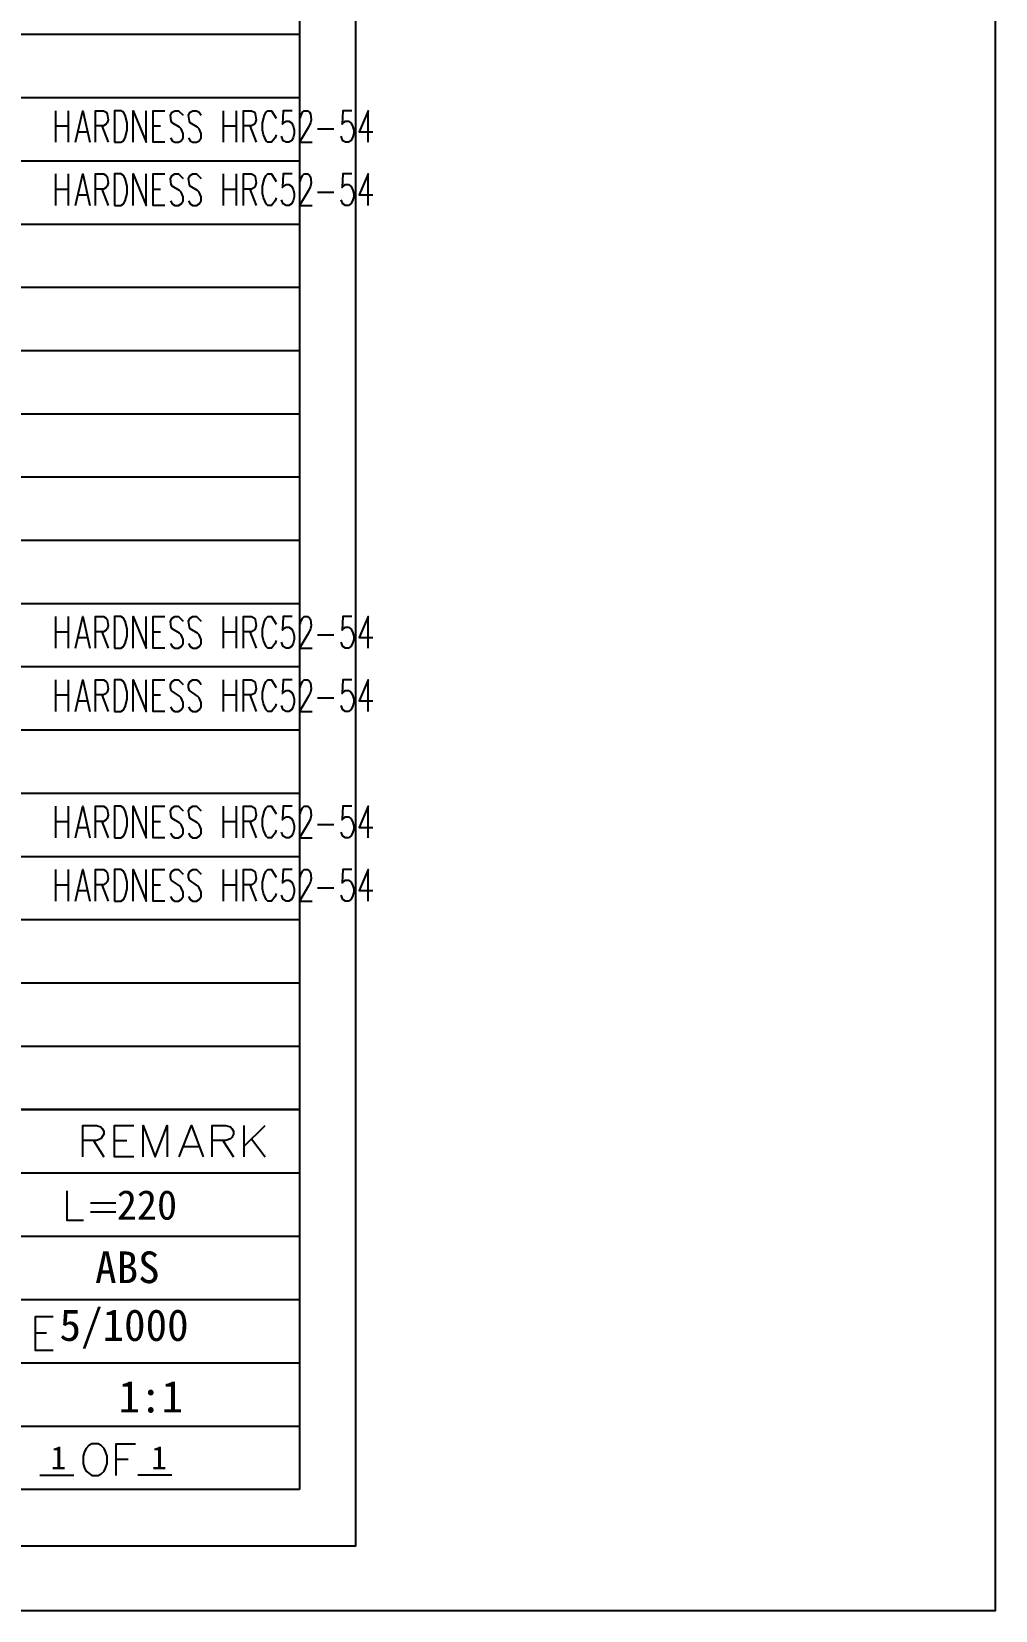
# Model space of a CAD drawing. Header units: inches. Extents: x 0 to 325, y 148 to 354.
# Drawn here: x 294.35 to 324.53, y 147.95 to 197.36 of the extents above; entities that cross this region are included whole.
import ezdxf

# ---------------------------------------------------------------- set-up
doc = ezdxf.new("R2010")
doc.units = ezdxf.units.IN
doc.header["$MEASUREMENT"] = 0
doc.styles.add('PDF SimSun', font='simsun.ttc')

# ---------------------------------------------------------------- blocks, each defined once
blk = doc.blocks.new('AHH1270-500010_3')
at = {"transparency": 33554687}
for points in [[(0.118, 147.946), (324.53, 147.946), (324.53, 353.813), (0.118, 353.813), (0.118, 147.946)], [(19.615, 149.968), (304.507, 149.968), (304.507, 351.791), (19.615, 351.791), (19.615, 149.968)], [(24.781, 350.024), (302.736, 350.024), (302.736, 151.735)], [(295.105, 193.897), (295.105, 194.886)], [(295.504, 193.897), (295.504, 194.886)], [(295.73, 193.897), (295.957, 194.886), (296.178, 193.897)], [(296.35, 193.897), (296.35, 194.886), (296.606, 194.886), (296.69, 194.836), (296.714, 194.792), (296.749, 194.605), (296.714, 194.502), (296.69, 194.462), (296.606, 194.413), (296.35, 194.413)], [(296.945, 193.897), (297.142, 193.897), (297.231, 193.946), (297.285, 194.039), (297.339, 194.275), (297.339, 194.502), (297.285, 194.743), (297.231, 194.836), (297.142, 194.886), (296.945, 194.886), (296.945, 193.897)], [(297.536, 193.897), (297.536, 194.886), (297.934, 193.897), (297.934, 194.886)], [(298.525, 193.897), (298.161, 193.897), (298.161, 194.886), (298.525, 194.886)], [(298.697, 194.039), (298.751, 193.946), (298.84, 193.897), (298.953, 193.897), (299.036, 193.946), (299.095, 194.039), (299.095, 194.172), (299.036, 194.32), (298.982, 194.369), (298.751, 194.502), (298.726, 194.556), (298.697, 194.743), (298.751, 194.836), (298.84, 194.886), (298.953, 194.886), (299.095, 194.743)], [(299.263, 194.039), (299.317, 193.946), (299.405, 193.897), (299.518, 193.897), (299.602, 193.946), (299.656, 194.039), (299.656, 194.172), (299.602, 194.32), (299.548, 194.369), (299.317, 194.502), (299.292, 194.556), (299.263, 194.743), (299.317, 194.836), (299.405, 194.886), (299.518, 194.886), (299.602, 194.836), (299.656, 194.743)], [(300.365, 193.897), (300.365, 194.886)], [(300.763, 193.897), (300.763, 194.886)], [(300.989, 193.897), (300.989, 194.886), (301.24, 194.886), (301.329, 194.836), (301.354, 194.792), (301.383, 194.605), (301.354, 194.502), (301.329, 194.462), (301.24, 194.413), (300.989, 194.413)], [(302.008, 194.133), (301.978, 194.039), (301.865, 193.897), (301.747, 193.897), (301.693, 193.946), (301.614, 194.133), (301.58, 194.275), (301.58, 194.502), (301.639, 194.743), (301.693, 194.836), (301.747, 194.886), (301.865, 194.886), (302.008, 194.649)], [(302.515, 194.886), (302.229, 194.886), (302.205, 194.462), (302.229, 194.502), (302.318, 194.556), (302.401, 194.556), (302.485, 194.502), (302.539, 194.413), (302.569, 194.275), (302.569, 194.172), (302.539, 194.039), (302.485, 193.946), (302.401, 193.897), (302.318, 193.897), (302.229, 193.946), (302.175, 194.084)], [(302.77, 194.649), (302.77, 194.699), (302.829, 194.836), (302.884, 194.886), (302.992, 194.886), (303.051, 194.836), (303.08, 194.792), (303.105, 194.605), (303.08, 194.502), (303.026, 194.369), (302.741, 193.897), (303.134, 193.897)], [(304.379, 194.886), (304.099, 194.886), (304.074, 194.462), (304.099, 194.502), (304.182, 194.556), (304.271, 194.556), (304.35, 194.502), (304.404, 194.413), (304.438, 194.275), (304.438, 194.172), (304.404, 194.039), (304.35, 193.946), (304.271, 193.897), (304.182, 193.897), (304.099, 193.946), (304.04, 194.084)], [(304.891, 193.897), (304.891, 194.886), (304.605, 194.226), (305.033, 194.226)], [(295.105, 194.413), (295.504, 194.413)], [(295.814, 194.226), (296.094, 194.226)], [(296.547, 194.413), (296.749, 193.897)], [(298.161, 194.413), (298.387, 194.413)], [(300.365, 194.413), (300.763, 194.413)], [(301.186, 194.413), (301.383, 193.897)], [(303.307, 194.32), (303.813, 194.32)], [(295.105, 191.919), (295.105, 192.908)], [(295.504, 191.919), (295.504, 192.908)], [(295.73, 191.919), (295.957, 192.908), (296.178, 191.919)], [(296.35, 191.919), (296.35, 192.908), (296.606, 192.908), (296.69, 192.854), (296.714, 192.814), (296.749, 192.627), (296.714, 192.524), (296.69, 192.485), (296.606, 192.431), (296.35, 192.431)], [(296.945, 191.919), (297.142, 191.919), (297.231, 191.968), (297.285, 192.062), (297.339, 192.298), (297.339, 192.524), (297.285, 192.76), (297.231, 192.854), (297.142, 192.908), (296.945, 192.908), (296.945, 191.919)], [(297.536, 191.919), (297.536, 192.908), (297.934, 191.919), (297.934, 192.908)], [(298.525, 191.919), (298.161, 191.919), (298.161, 192.908), (298.525, 192.908)], [(298.697, 192.062), (298.751, 191.968), (298.84, 191.919), (298.953, 191.919), (299.036, 191.968), (299.095, 192.062), (299.095, 192.194), (299.036, 192.337), (298.982, 192.391), (298.751, 192.524), (298.726, 192.578), (298.697, 192.76), (298.751, 192.854), (298.84, 192.908), (298.953, 192.908), (299.095, 192.76)], [(299.263, 192.062), (299.317, 191.968), (299.405, 191.919), (299.518, 191.919), (299.602, 191.968), (299.656, 192.062), (299.656, 192.194), (299.602, 192.337), (299.548, 192.391), (299.317, 192.524), (299.292, 192.578), (299.263, 192.76), (299.317, 192.854), (299.405, 192.908), (299.518, 192.908), (299.656, 192.76)], [(300.365, 191.919), (300.365, 192.908)], [(300.763, 191.919), (300.763, 192.908)], [(300.989, 191.919), (300.989, 192.908), (301.24, 192.908), (301.329, 192.854), (301.354, 192.814), (301.383, 192.627), (301.354, 192.524), (301.329, 192.485), (301.24, 192.431), (300.989, 192.431)], [(302.008, 192.155), (301.978, 192.062), (301.865, 191.919), (301.747, 191.919), (301.693, 191.968), (301.614, 192.155), (301.58, 192.298), (301.58, 192.524), (301.639, 192.76), (301.693, 192.854), (301.747, 192.908), (301.865, 192.908), (302.008, 192.672)], [(302.515, 192.908), (302.229, 192.908), (302.205, 192.485), (302.229, 192.524), (302.318, 192.578), (302.401, 192.578), (302.485, 192.524), (302.539, 192.431), (302.569, 192.298), (302.569, 192.194), (302.539, 192.062), (302.485, 191.968), (302.401, 191.919), (302.318, 191.919), (302.229, 191.968), (302.175, 192.101)], [(302.77, 192.672), (302.77, 192.721), (302.829, 192.854), (302.884, 192.908), (302.992, 192.908), (303.051, 192.854), (303.08, 192.814), (303.105, 192.627), (303.08, 192.524), (303.026, 192.391), (302.741, 191.919), (303.134, 191.919)], [(304.379, 192.908), (304.099, 192.908), (304.074, 192.485), (304.099, 192.524), (304.182, 192.578), (304.271, 192.578), (304.35, 192.524), (304.404, 192.431), (304.438, 192.298), (304.438, 192.194), (304.404, 192.062), (304.35, 191.968), (304.271, 191.919), (304.182, 191.919), (304.099, 191.968), (304.04, 192.101)], [(304.891, 191.919), (304.891, 192.908), (304.605, 192.249), (305.033, 192.249)], [(295.105, 192.431), (295.504, 192.431)], [(295.814, 192.249), (296.094, 192.249)], [(296.547, 192.431), (296.749, 191.919)], [(298.161, 192.431), (298.387, 192.431)], [(300.365, 192.431), (300.763, 192.431)], [(301.186, 192.431), (301.383, 191.919)], [(303.307, 192.337), (303.813, 192.337)], [(295.105, 178.065), (295.105, 179.054)], [(295.504, 178.065), (295.504, 179.054)], [(295.73, 178.065), (295.957, 179.054), (296.178, 178.065)], [(296.35, 178.065), (296.35, 179.054), (296.606, 179.054), (296.69, 179), (296.714, 178.96), (296.749, 178.773), (296.714, 178.67), (296.69, 178.631), (296.606, 178.577), (296.35, 178.577)], [(296.945, 178.065), (297.142, 178.065), (297.231, 178.114), (297.285, 178.208), (297.339, 178.444), (297.339, 178.67), (297.285, 178.906), (297.231, 179), (297.142, 179.054), (296.945, 179.054), (296.945, 178.065)], [(297.536, 178.065), (297.536, 179.054), (297.934, 178.065), (297.934, 179.054)], [(298.525, 178.065), (298.161, 178.065), (298.161, 179.054), (298.525, 179.054)], [(298.697, 178.208), (298.751, 178.114), (298.84, 178.065), (298.953, 178.065), (299.036, 178.114), (299.095, 178.208), (299.095, 178.34), (299.036, 178.483), (298.982, 178.537), (298.751, 178.67), (298.726, 178.724), (298.697, 178.906), (298.751, 179), (298.84, 179.054), (298.953, 179.054), (299.095, 178.906)], [(299.263, 178.208), (299.317, 178.114), (299.405, 178.065), (299.518, 178.065), (299.602, 178.114), (299.656, 178.208), (299.656, 178.34), (299.602, 178.483), (299.548, 178.537), (299.317, 178.67), (299.292, 178.724), (299.263, 178.906), (299.317, 179), (299.405, 179.054), (299.518, 179.054), (299.656, 178.906)], [(300.365, 178.065), (300.365, 179.054)], [(300.763, 178.065), (300.763, 179.054)], [(300.989, 178.065), (300.989, 179.054), (301.24, 179.054), (301.329, 179), (301.354, 178.96), (301.383, 178.773), (301.354, 178.67), (301.329, 178.631), (301.24, 178.577), (300.989, 178.577)], [(302.008, 178.301), (301.978, 178.208), (301.865, 178.065), (301.747, 178.065), (301.693, 178.114), (301.614, 178.301), (301.58, 178.444), (301.58, 178.67), (301.639, 178.906), (301.693, 179), (301.747, 179.054), (301.865, 179.054), (302.008, 178.813)], [(302.515, 179.054), (302.229, 179.054), (302.205, 178.631), (302.229, 178.67), (302.318, 178.724), (302.401, 178.724), (302.485, 178.67), (302.539, 178.577), (302.569, 178.444), (302.569, 178.34), (302.539, 178.208), (302.485, 178.114), (302.401, 178.065), (302.318, 178.065), (302.229, 178.114), (302.175, 178.247)], [(302.77, 178.813), (302.77, 178.867), (302.829, 179), (302.884, 179.054), (302.992, 179.054), (303.051, 179), (303.08, 178.96), (303.105, 178.773), (303.08, 178.67), (303.026, 178.537), (302.741, 178.065), (303.134, 178.065)], [(304.379, 179.054), (304.099, 179.054), (304.074, 178.631), (304.099, 178.67), (304.182, 178.724), (304.271, 178.724), (304.35, 178.67), (304.404, 178.577), (304.438, 178.444), (304.438, 178.34), (304.404, 178.208), (304.35, 178.114), (304.271, 178.065), (304.182, 178.065), (304.099, 178.114), (304.04, 178.247)], [(304.891, 178.065), (304.891, 179.054), (304.605, 178.395), (305.033, 178.395)], [(295.105, 178.577), (295.504, 178.577)], [(295.814, 178.395), (296.094, 178.395)], [(296.547, 178.577), (296.749, 178.065)], [(298.161, 178.577), (298.387, 178.577)], [(300.365, 178.577), (300.763, 178.577)], [(301.186, 178.577), (301.383, 178.065)], [(303.307, 178.483), (303.813, 178.483)], [(295.105, 176.082), (295.105, 177.071)], [(295.504, 176.082), (295.504, 177.071)], [(295.73, 176.082), (295.957, 177.071), (296.178, 176.082)], [(296.35, 176.082), (296.35, 177.071), (296.606, 177.071), (296.69, 177.022), (296.714, 176.983), (296.749, 176.796), (296.714, 176.692), (296.69, 176.648), (296.606, 176.599), (296.35, 176.599)], [(296.945, 176.082), (297.142, 176.082), (297.231, 176.136), (297.285, 176.23), (297.339, 176.466), (297.339, 176.692), (297.285, 176.928), (297.231, 177.022), (297.142, 177.071), (296.945, 177.071), (296.945, 176.082)], [(297.536, 176.082), (297.536, 177.071), (297.934, 176.082), (297.934, 177.071)], [(298.525, 176.082), (298.161, 176.082), (298.161, 177.071), (298.525, 177.071)], [(298.697, 176.23), (298.751, 176.136), (298.84, 176.082), (298.953, 176.082), (299.036, 176.136), (299.095, 176.23), (299.095, 176.363), (299.036, 176.505), (298.982, 176.559), (298.726, 176.742), (298.697, 176.835), (298.697, 176.928), (298.751, 177.022), (298.84, 177.071), (298.953, 177.071), (299.095, 176.928)], [(299.263, 176.23), (299.317, 176.136), (299.405, 176.082), (299.518, 176.082), (299.602, 176.136), (299.656, 176.23), (299.656, 176.363), (299.602, 176.505), (299.548, 176.559), (299.292, 176.742), (299.263, 176.835), (299.263, 176.928), (299.317, 177.022), (299.405, 177.071), (299.518, 177.071), (299.602, 177.022), (299.656, 176.928)], [(300.365, 176.082), (300.365, 177.071)], [(300.763, 176.082), (300.763, 177.071)], [(300.989, 176.082), (300.989, 177.071), (301.24, 177.071), (301.329, 177.022), (301.354, 176.983), (301.383, 176.796), (301.354, 176.692), (301.329, 176.648), (301.24, 176.599), (300.989, 176.599)], [(302.008, 176.318), (301.978, 176.23), (301.865, 176.082), (301.747, 176.082), (301.693, 176.136), (301.614, 176.318), (301.58, 176.466), (301.58, 176.692), (301.639, 176.928), (301.693, 177.022), (301.747, 177.071), (301.865, 177.071), (302.008, 176.835)], [(302.515, 177.071), (302.229, 177.071), (302.205, 176.648), (302.229, 176.692), (302.318, 176.742), (302.401, 176.742), (302.485, 176.692), (302.539, 176.599), (302.569, 176.466), (302.569, 176.363), (302.539, 176.23), (302.485, 176.136), (302.401, 176.082), (302.318, 176.082), (302.229, 176.136), (302.175, 176.269)], [(302.77, 176.835), (302.77, 176.889), (302.829, 177.022), (302.884, 177.071), (302.992, 177.071), (303.051, 177.022), (303.08, 176.983), (303.105, 176.796), (303.08, 176.692), (303.026, 176.559), (302.741, 176.082), (303.134, 176.082)], [(304.379, 177.071), (304.099, 177.071), (304.074, 176.648), (304.099, 176.692), (304.182, 176.742), (304.271, 176.742), (304.35, 176.692), (304.404, 176.599), (304.438, 176.466), (304.438, 176.363), (304.404, 176.23), (304.35, 176.136), (304.271, 176.082), (304.182, 176.082), (304.099, 176.136), (304.04, 176.269)], [(304.891, 176.082), (304.891, 177.071), (304.605, 176.412), (305.033, 176.412)], [(295.105, 176.599), (295.504, 176.599)], [(296.547, 176.599), (296.749, 176.082)], [(298.161, 176.599), (298.387, 176.599)], [(300.365, 176.599), (300.763, 176.599)], [(301.186, 176.599), (301.383, 176.082)], [(303.307, 176.505), (303.813, 176.505)], [(295.814, 176.412), (296.094, 176.412)], [(295.105, 172.127), (295.105, 173.116)], [(295.504, 172.127), (295.504, 173.116)], [(295.73, 172.127), (295.957, 173.116), (296.178, 172.127)], [(296.35, 172.127), (296.35, 173.116), (296.606, 173.116), (296.69, 173.062), (296.714, 173.022), (296.749, 172.835), (296.714, 172.732), (296.69, 172.693), (296.606, 172.638), (296.35, 172.638)], [(296.945, 172.127), (297.142, 172.127), (297.231, 172.176), (297.285, 172.269), (297.339, 172.506), (297.339, 172.732), (297.285, 172.968), (297.231, 173.062), (297.142, 173.116), (296.945, 173.116), (296.945, 172.127)], [(297.536, 172.127), (297.536, 173.116), (297.934, 172.127), (297.934, 173.116)], [(298.525, 172.127), (298.161, 172.127), (298.161, 173.116), (298.525, 173.116)], [(298.697, 172.269), (298.751, 172.176), (298.84, 172.127), (298.953, 172.127), (299.036, 172.176), (299.095, 172.269), (299.095, 172.402), (299.036, 172.55), (298.982, 172.599), (298.751, 172.732), (298.726, 172.786), (298.697, 172.968), (298.751, 173.062), (298.84, 173.116), (298.953, 173.116), (299.095, 172.968)], [(299.263, 172.269), (299.317, 172.176), (299.405, 172.127), (299.518, 172.127), (299.602, 172.176), (299.656, 172.269), (299.656, 172.402), (299.602, 172.55), (299.548, 172.599), (299.317, 172.732), (299.292, 172.786), (299.263, 172.968), (299.317, 173.062), (299.405, 173.116), (299.518, 173.116), (299.656, 172.968)], [(300.365, 172.127), (300.365, 173.116)], [(300.763, 172.127), (300.763, 173.116)], [(300.989, 172.127), (300.989, 173.116), (301.24, 173.116), (301.329, 173.062), (301.354, 173.022), (301.383, 172.835), (301.354, 172.732), (301.329, 172.693), (301.24, 172.638), (300.989, 172.638)], [(302.008, 172.363), (301.978, 172.269), (301.865, 172.127), (301.747, 172.127), (301.693, 172.176), (301.614, 172.363), (301.58, 172.506), (301.58, 172.732), (301.639, 172.968), (301.693, 173.062), (301.747, 173.116), (301.865, 173.116), (302.008, 172.88)], [(302.515, 173.116), (302.229, 173.116), (302.205, 172.693), (302.229, 172.732), (302.318, 172.786), (302.401, 172.786), (302.485, 172.732), (302.539, 172.638), (302.569, 172.506), (302.569, 172.402), (302.539, 172.269), (302.485, 172.176), (302.401, 172.127), (302.318, 172.127), (302.229, 172.176), (302.175, 172.309)], [(302.77, 172.88), (302.77, 172.929), (302.829, 173.062), (302.884, 173.116), (302.992, 173.116), (303.051, 173.062), (303.08, 173.022), (303.105, 172.835), (303.08, 172.732), (303.026, 172.599), (302.741, 172.127), (303.134, 172.127)], [(304.379, 173.116), (304.099, 173.116), (304.074, 172.693), (304.099, 172.732), (304.182, 172.786), (304.271, 172.786), (304.35, 172.732), (304.404, 172.638), (304.438, 172.506), (304.438, 172.402), (304.404, 172.269), (304.35, 172.176), (304.271, 172.127), (304.182, 172.127), (304.099, 172.176), (304.04, 172.309)], [(304.891, 172.127), (304.891, 173.116), (304.605, 172.456), (305.033, 172.456)], [(295.105, 172.638), (295.504, 172.638)], [(296.547, 172.638), (296.749, 172.127)], [(298.161, 172.638), (298.387, 172.638)], [(300.365, 172.638), (300.763, 172.638)], [(301.186, 172.638), (301.383, 172.127)], [(303.307, 172.55), (303.813, 172.55)], [(295.814, 172.456), (296.094, 172.456)], [(295.105, 170.144), (295.105, 171.138)], [(295.504, 170.144), (295.504, 171.138)], [(295.73, 170.144), (295.957, 171.138), (296.178, 170.144)], [(296.35, 170.144), (296.35, 171.138), (296.606, 171.138), (296.69, 171.084), (296.714, 171.044), (296.749, 170.858), (296.714, 170.754), (296.69, 170.715), (296.606, 170.661), (296.35, 170.661)], [(296.945, 170.144), (297.142, 170.144), (297.231, 170.198), (297.285, 170.292), (297.339, 170.528), (297.339, 170.754), (297.285, 170.99), (297.231, 171.084), (297.142, 171.138), (296.945, 171.138), (296.945, 170.144)], [(297.536, 170.144), (297.536, 171.138), (297.934, 170.144), (297.934, 171.138)], [(298.525, 170.144), (298.161, 170.144), (298.161, 171.138), (298.525, 171.138)], [(298.697, 170.292), (298.751, 170.198), (298.84, 170.144), (298.953, 170.144), (299.036, 170.198), (299.095, 170.292), (299.095, 170.425), (299.036, 170.567), (298.982, 170.621), (298.726, 170.803), (298.697, 170.897), (298.697, 170.99), (298.751, 171.084), (298.84, 171.138), (298.953, 171.138), (299.095, 170.99)], [(299.263, 170.292), (299.317, 170.198), (299.405, 170.144), (299.518, 170.144), (299.602, 170.198), (299.656, 170.292), (299.656, 170.425), (299.602, 170.567), (299.548, 170.621), (299.292, 170.803), (299.263, 170.897), (299.263, 170.99), (299.317, 171.084), (299.405, 171.138), (299.518, 171.138), (299.656, 170.99)], [(300.365, 170.144), (300.365, 171.138)], [(300.763, 170.144), (300.763, 171.138)], [(300.989, 170.144), (300.989, 171.138), (301.24, 171.138), (301.329, 171.084), (301.354, 171.044), (301.383, 170.858), (301.354, 170.754), (301.329, 170.715), (301.24, 170.661), (300.989, 170.661)], [(302.008, 170.385), (301.978, 170.292), (301.865, 170.144), (301.747, 170.144), (301.693, 170.198), (301.614, 170.385), (301.58, 170.528), (301.58, 170.754), (301.639, 170.99), (301.693, 171.084), (301.747, 171.138), (301.865, 171.138), (302.008, 170.897)], [(302.515, 171.138), (302.229, 171.138), (302.205, 170.715), (302.229, 170.754), (302.318, 170.803), (302.401, 170.803), (302.485, 170.754), (302.539, 170.661), (302.569, 170.528), (302.569, 170.425), (302.539, 170.292), (302.485, 170.198), (302.401, 170.144), (302.318, 170.144), (302.229, 170.198), (302.175, 170.331)], [(302.77, 170.897), (302.77, 170.951), (302.829, 171.084), (302.884, 171.138), (302.992, 171.138), (303.051, 171.084), (303.08, 171.044), (303.105, 170.858), (303.08, 170.754), (303.026, 170.621), (302.741, 170.144), (303.134, 170.144)], [(304.379, 171.138), (304.099, 171.138), (304.074, 170.715), (304.099, 170.754), (304.182, 170.803), (304.271, 170.803), (304.35, 170.754), (304.404, 170.661), (304.438, 170.528), (304.438, 170.425), (304.404, 170.292), (304.35, 170.198), (304.271, 170.144), (304.182, 170.144), (304.099, 170.198), (304.04, 170.331)], [(304.891, 170.144), (304.891, 171.138), (304.605, 170.474), (305.033, 170.474)], [(295.105, 170.661), (295.504, 170.661)], [(296.547, 170.661), (296.749, 170.144)], [(298.161, 170.661), (298.387, 170.661)], [(300.365, 170.661), (300.763, 170.661)], [(301.186, 170.661), (301.383, 170.144)], [(303.307, 170.567), (303.813, 170.567)], [(295.814, 170.474), (296.094, 170.474)], [(250.577, 163.621), (302.736, 163.621)], [(295.957, 162.14), (295.957, 163.129), (296.38, 163.129), (296.522, 163.079), (296.562, 163.035), (296.616, 162.942), (296.616, 162.853), (296.522, 162.706), (296.38, 162.656), (295.957, 162.656)], [(297.555, 162.14), (296.945, 162.14), (296.945, 163.129), (297.555, 163.129)], [(297.841, 162.14), (297.841, 163.129), (298.225, 162.14), (298.594, 163.129), (298.594, 162.14)], [(298.972, 162.14), (299.356, 163.129), (299.725, 162.14)], [(300.01, 162.14), (300.01, 163.129), (300.434, 163.129), (300.576, 163.079), (300.62, 163.035), (300.67, 162.942), (300.67, 162.853), (300.62, 162.75), (300.576, 162.706), (300.434, 162.656), (300.01, 162.656)], [(300.999, 163.129), (300.999, 162.14)], [(300.999, 162.469), (301.663, 163.129)], [(296.286, 162.656), (296.616, 162.14)], [(296.945, 162.656), (297.329, 162.656)], [(300.34, 162.656), (300.67, 162.14)], [(301.24, 162.706), (301.663, 162.14)], [(299.12, 162.469), (299.582, 162.469)], [(250.577, 161.638), (302.736, 161.638)], [(250.577, 161.638), (302.736, 161.638)], [(295.45, 161.082), (295.45, 160.157), (295.976, 160.157)], [(296.985, 160.688), (296.198, 160.688)], [(296.198, 160.418), (296.985, 160.418)], [(250.577, 159.66), (302.736, 159.66)], [(250.577, 157.678), (302.736, 157.678)], [(295.027, 156.084), (294.476, 156.084), (294.476, 157.141), (295.027, 157.141)], [(294.476, 156.635), (294.82, 156.635)], [(268.406, 155.7), (302.736, 155.7)], [(268.406, 153.717), (302.736, 153.717)], [(296.237, 152.167), (296.434, 152.167), (296.527, 152.217), (296.621, 152.31), (296.67, 152.404), (296.714, 152.546), (296.714, 152.773), (296.67, 152.92), (296.621, 153.014), (296.527, 153.107), (296.434, 153.156), (296.237, 153.156), (296.148, 153.107), (296.055, 153.014), (296.011, 152.92), (295.961, 152.773), (295.961, 152.546), (296.011, 152.404), (296.055, 152.31), (296.237, 152.167)], [(297, 152.167), (297, 153.156), (297.605, 153.156)], [(297, 152.684), (297.378, 152.684)], [(302.736, 151.735), (24.781, 151.735)], [(302.736, 151.735), (250.577, 151.735)], [(294.609, 152.182), (295.671, 152.182)], [(298.741, 152.182), (297.674, 152.182)]]:
    blk.add_lwpolyline(points, dxfattribs=at)
at = {"color": 4, "transparency": 33554687}
for points in [[(302.726, 197.267), (250.606, 197.267)], [(302.726, 195.289), (250.606, 195.289)], [(302.726, 193.306), (250.606, 193.306)], [(302.726, 191.329), (250.606, 191.329)], [(302.726, 189.351), (250.606, 189.351)], [(302.736, 187.368), (250.606, 187.368)], [(302.736, 185.39), (250.616, 185.39)], [(302.736, 183.413), (250.616, 183.413)], [(302.736, 181.435), (250.616, 181.435)], [(302.736, 179.452), (250.616, 179.452)], [(302.736, 177.475), (250.616, 177.475)], [(302.736, 175.497), (250.616, 175.497)], [(302.736, 173.514), (250.616, 173.514)], [(302.736, 171.536), (250.616, 171.536)], [(302.736, 169.559), (250.616, 169.559)], [(302.736, 167.581), (250.616, 167.581)], [(302.736, 165.598), (250.616, 165.598)], [(302.736, 163.621), (250.616, 163.621)]]:
    blk.add_lwpolyline(points, dxfattribs=at)
at = {"attachment_point": 7, "style": 'PDF SimSun'}
for s, insert, char_height in [('\\W1.000500;220', (297.02, 160.161), 0.9242), ('\\W1.000136;ABS', (296.339, 158.175), 0.99022), ('\\W1.000261;5/1000', (295.225, 156.141), 0.99022), ('\\W1.000538;1:1', (297.072, 154.126), 0.99022), ('\\W1.002018;1', (294.945, 152.364), 0.7234), ('\\W1.002018;1', (298.096, 152.364), 0.7234)]:
    blk.add_mtext(s, dxfattribs=dict(at, insert=insert, char_height=char_height))

msp = doc.modelspace()

# ---------------------------------------------------------------- block references
msp.add_blockref('AHH1270-500010_3', (0, 0))

doc.saveas('drawing.dxf')
